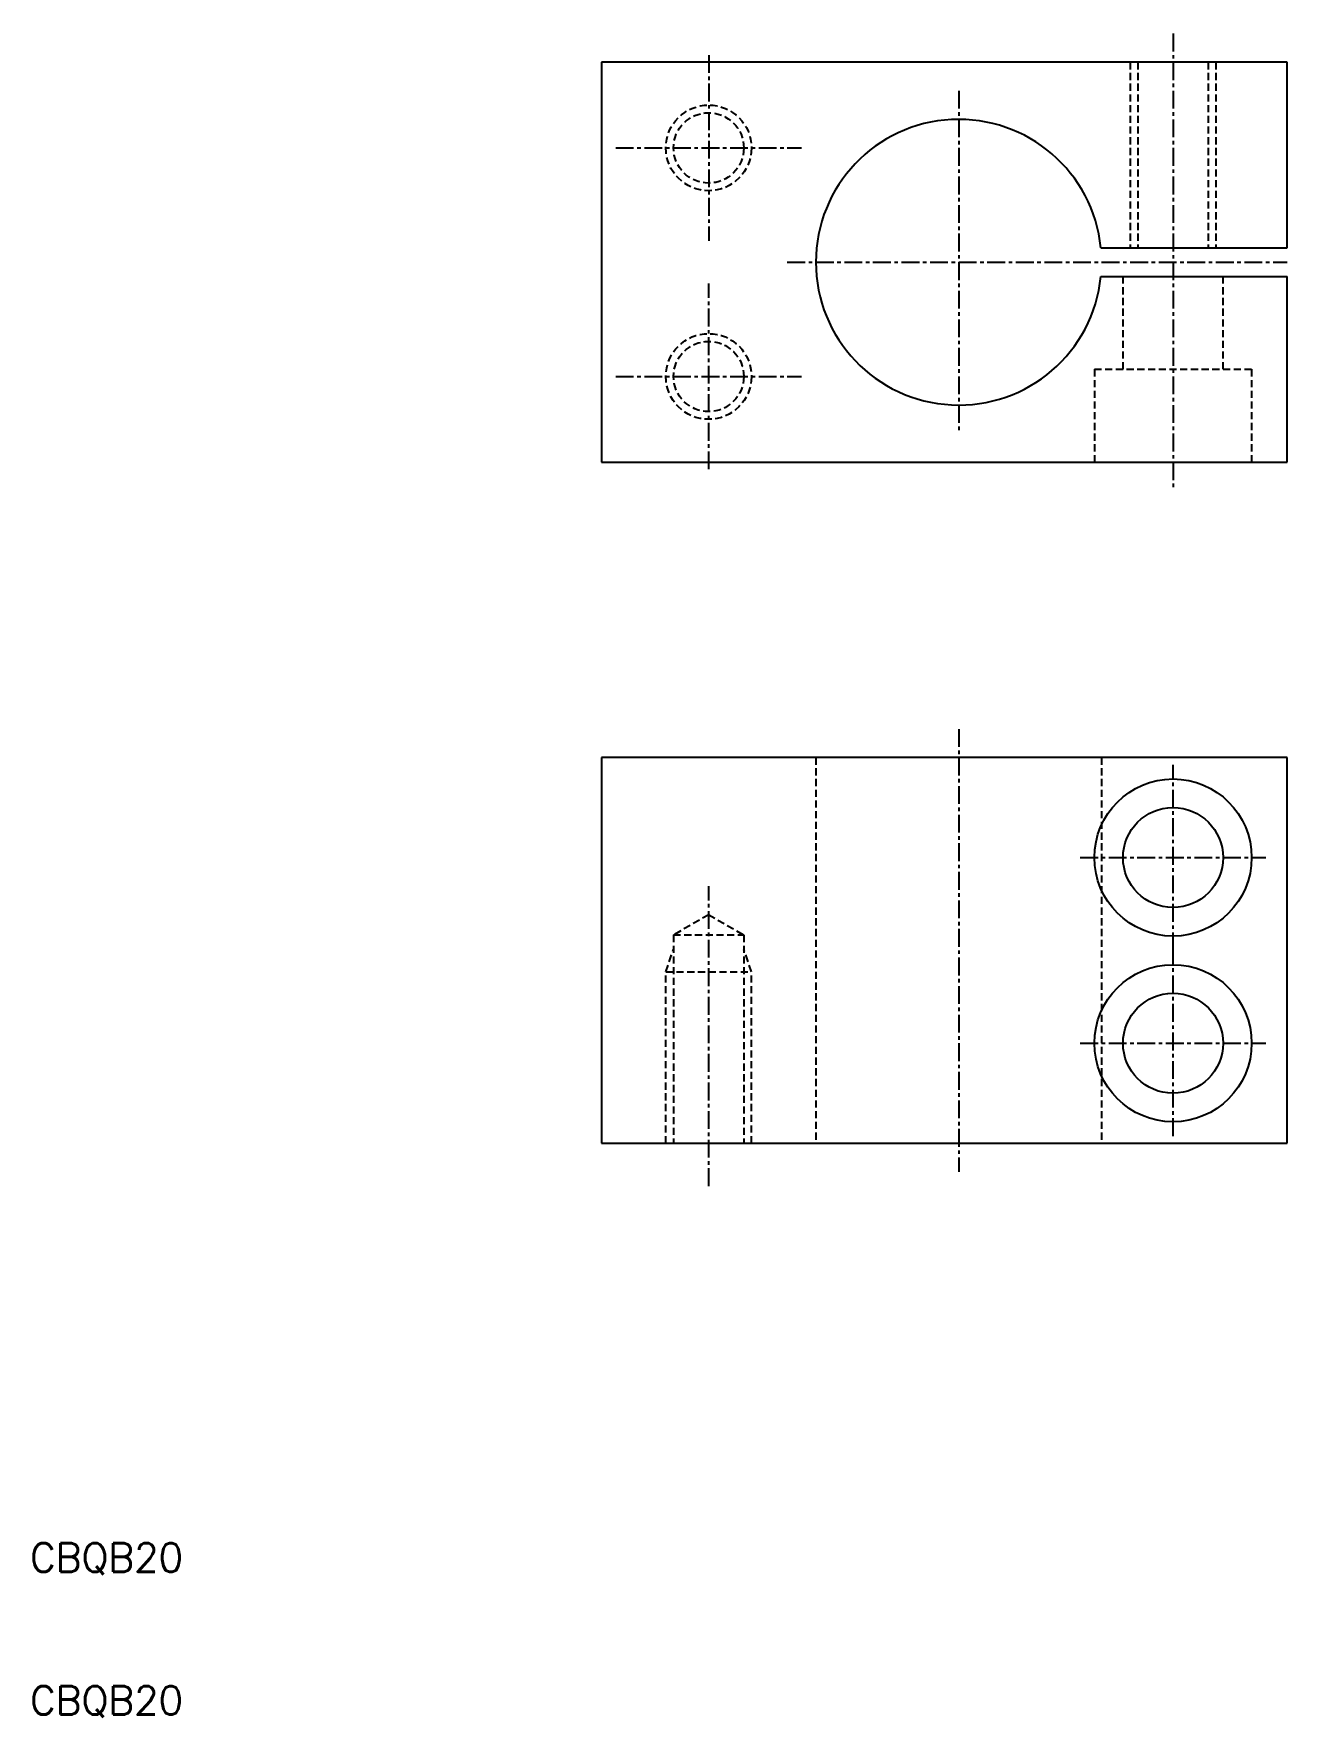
# Model space of a CAD drawing. Extents: x 10 to 98, y 10 to 128.
import ezdxf

# ---------------------------------------------------------------- set-up
doc = ezdxf.new("R2010")
doc.units = 0
doc.linetypes.add('CENTER', pattern=[2, 1.25, -0.25, 0.25, -0.25])
doc.linetypes.add('DASHED', pattern=[0.75, 0.5, -0.25])
doc.layers.get('0').update_dxf_attribs({"linetype": 'CONTINUOUS'})
doc.layers.add('CENTER', color=1, linetype='CENTER')
doc.styles.get("Standard").update_dxf_attribs({"font": 'txt.shx'})

msp = doc.modelspace()

# ---------------------------------------------------------------- linework, layer by layer
at = {"color": 7, "linetype": 'CONTINUOUS'}
for p, q in [((98, 125.68), (50, 125.68)), ((50, 125.68), (50, 97.68)), ((98, 112.68), (98, 125.68)), ((84.95, 112.68), (98, 112.68)), ((84.95, 110.68), (98, 110.68)), ((98, 97.68), (98, 110.68)), ((50, 97.68), (98, 97.68)), ((98, 77), (50, 77)), ((50, 77), (50, 50)), ((98, 50), (98, 77)), ((50, 50), (98, 50))]:
    msp.add_line(p, q, dxfattribs=at)
at = {"color": 3, "linetype": 'DASHED'}
for p, q in [((87, 125.68), (87, 112.68)), ((87.54, 125.68), (87.54, 112.68)), ((92.46, 125.68), (92.46, 112.68)), ((93, 125.68), (93, 112.68)), ((86.5, 104.18), (86.5, 110.68)), ((93.5, 104.18), (93.5, 110.68)), ((84.5, 104.18), (95.5, 104.18)), ((84.5, 104.18), (84.5, 97.68)), ((95.5, 104.18), (95.5, 97.68)), ((65, 77), (65, 50)), ((85, 77), (85, 50)), ((57.5, 66), (55.04, 64.58)), ((57.5, 66), (59.96, 64.58)), ((55.04, 64.58), (55.04, 50)), ((55.04, 64.58), (59.96, 64.58)), ((59.96, 64.58), (59.96, 50)), ((54.5, 62), (55.04, 63.56)), ((60.5, 62), (59.96, 63.56)), ((54.5, 50), (54.5, 62)), ((54.5, 62), (60.5, 62)), ((60.5, 50), (60.5, 62))]:
    msp.add_line(p, q, dxfattribs=at)
for centre, radius in [((57.5, 119.68), 3), ((57.5, 119.68), 2.46), ((57.5, 103.68), 3), ((57.5, 103.68), 2.46)]:
    msp.add_circle(centre, radius, dxfattribs=at)
at = {"color": 7, "linetype": 'CONTINUOUS'}
for centre, radius in [((90, 70), 5.5), ((90, 70), 3.5), ((90, 57), 5.5), ((90, 57), 3.5)]:
    msp.add_circle(centre, radius, dxfattribs=at)
msp.add_arc((75, 111.68), 10, 5.7392, 354.2608, dxfattribs=at)
at = {"layer": 'CENTER', "color": 1, "linetype": 'CENTER'}
for p, q in [((90, 127.68), (90, 95.68)), ((57.5, 126.18), (57.5, 113.18)), ((75, 123.68), (75, 99.68)), ((51, 119.68), (64, 119.68)), ((63, 111.68), (98, 111.68)), ((57.5, 97.18), (57.5, 110.18)), ((51, 103.68), (64, 103.68)), ((75, 79), (75, 48)), ((90, 63.5), (90, 76.5)), ((83.5, 70), (96.5, 70)), ((57.5, 47), (57.5, 68)), ((90, 50.5), (90, 63.5)), ((83.5, 57), (96.5, 57))]:
    msp.add_line(p, q, dxfattribs=at)

# ---------------------------------------------------------------- texts
at = {"color": 7, "linetype": 'CONTINUOUS'}
for p in [(10, 20), (10, 10)]:
    msp.add_text('CBQB20', height=2, dxfattribs=at).set_placement(p)

doc.saveas('drawing.dxf')
